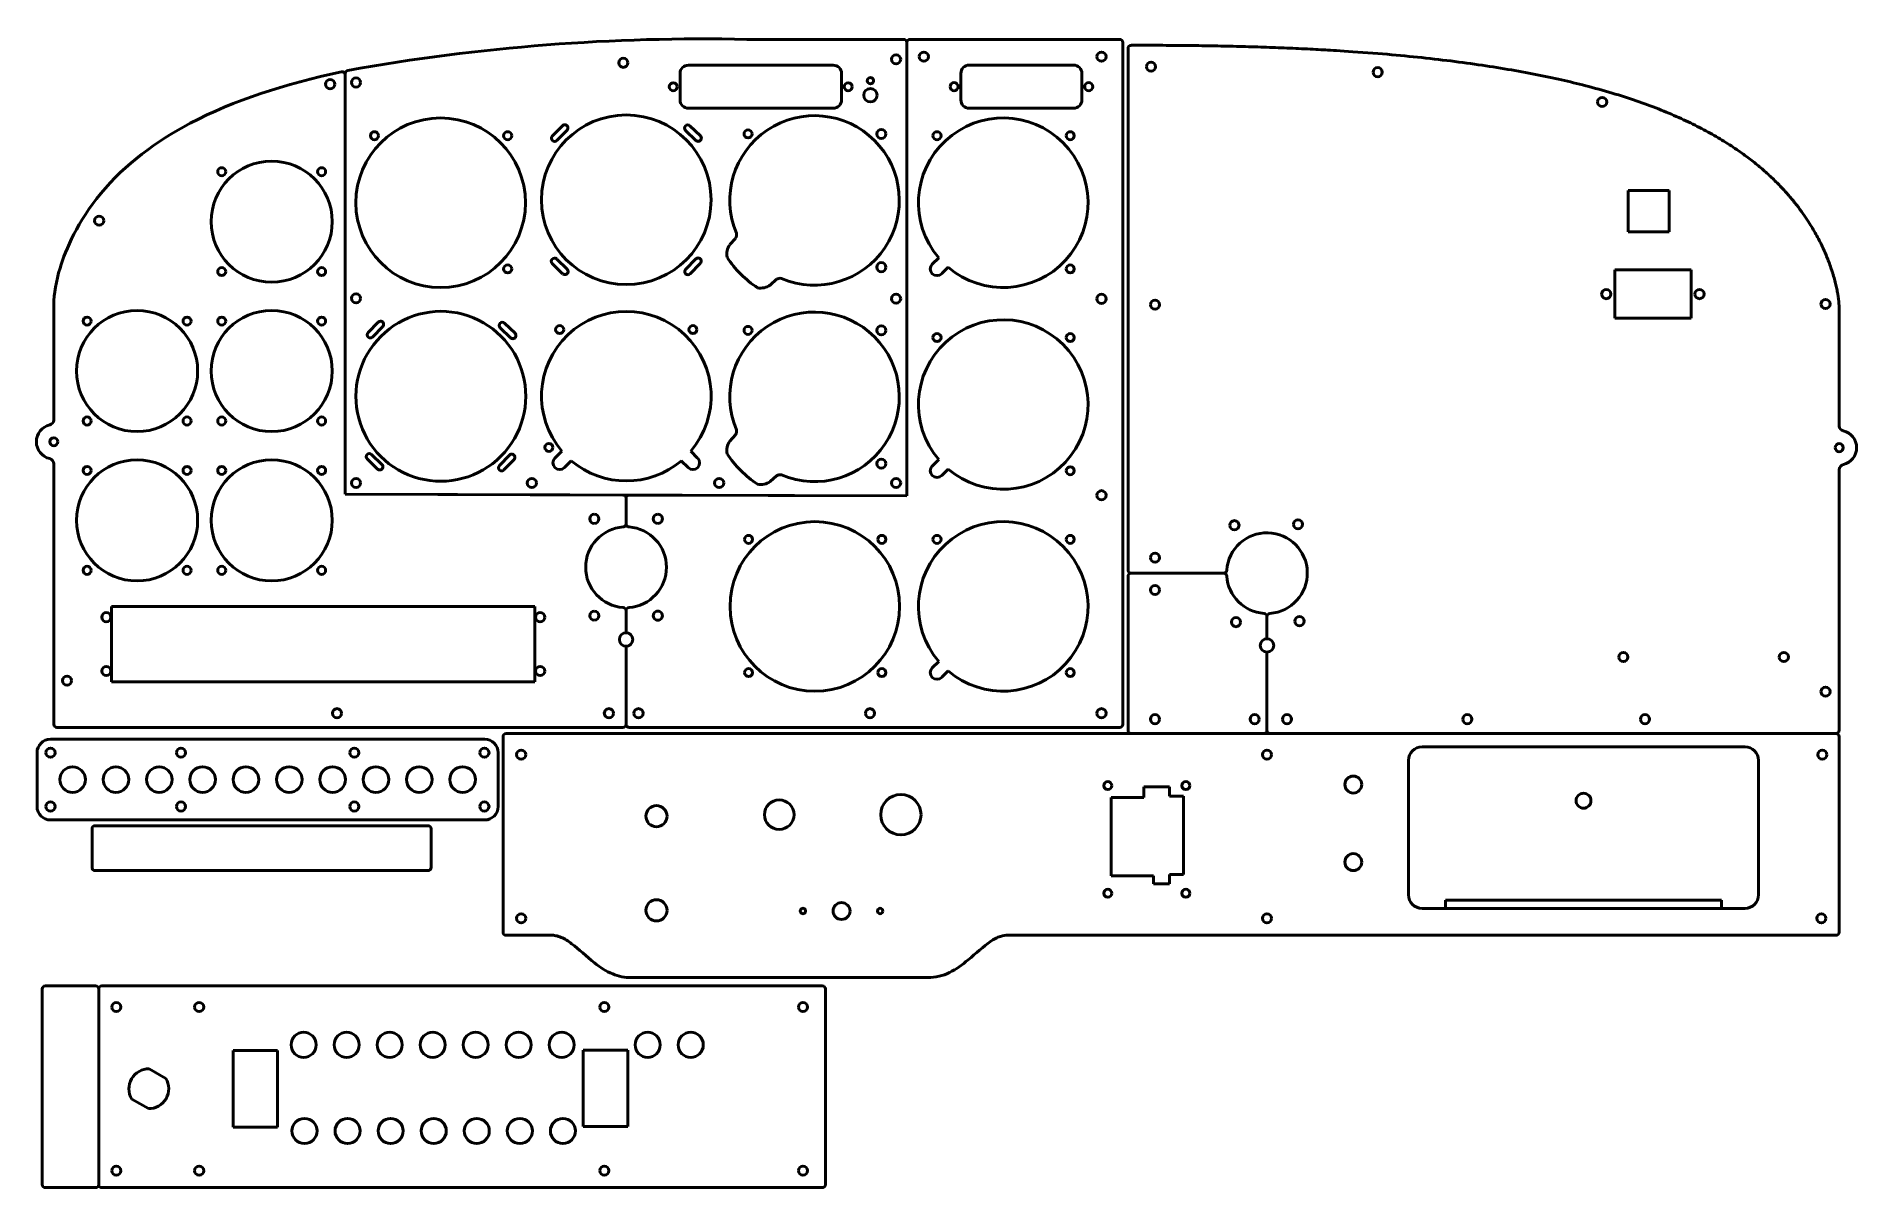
# Model space of a CAD drawing. Header units: inches. Extents: x 0.1 to 33.9, y 0.5 to 21.9.
import ezdxf

# ---------------------------------------------------------------- set-up
doc = ezdxf.new("R2010")
doc.units = ezdxf.units.IN
doc.header["$LTSCALE"] = 0.75
doc.header["$MEASUREMENT"] = 0
doc.layers.add('Visible', color=7, linetype='Continuous', lineweight=50)

msp = doc.modelspace()

# ---------------------------------------------------------------- linework, layer by layer
at = {"layer": 'Visible', "extrusion": (0, 1, 0)}
for p, q in [((13.264, 21.806), (16.175, 21.806)), ((16.235, 21.747), (16.235, 13.326)), ((16.235, 21.747), (16.235, 13.326)), ((20.189, 21.806), (16.294, 21.806)), ((20.248, 9.079), (20.248, 21.747)), ((20.679, 21.696), (20.402, 21.696)), ((14.865, 21.326), (12.177, 21.326)), ((17.394, 21.327), (19.332, 21.327)), ((20.343, 21.636), (20.343, 11.947)), ((5.803, 13.354), (5.803, 21.171)), ((5.803, 21.146), (5.803, 13.354)), ((12.021, 21.17), (12.021, 20.682)), ((15.021, 20.682), (15.021, 21.17)), ((17.238, 20.683), (17.238, 21.171)), ((19.488, 21.171), (19.488, 20.683)), ((12.177, 20.526), (14.865, 20.526)), ((19.332, 20.527), (17.394, 20.527)), ((9.837, 20.202), (9.649, 20.008)), ((9.735, 19.926), (9.922, 20.119)), ((12.123, 20.115), (12.316, 19.927)), ((12.399, 20.012), (12.205, 20.2)), ((29.631, 18.995), (30.398, 18.995)), ((29.631, 18.228), (29.631, 18.995)), ((30.398, 18.995), (30.398, 18.228)), ((13.053, 18.109), (12.945, 17.992)), ((30.398, 18.228), (29.631, 18.228)), ((9.648, 17.64), (9.841, 17.452)), ((9.924, 17.538), (9.73, 17.725)), ((12.312, 17.727), (12.124, 17.533)), ((12.209, 17.451), (12.397, 17.644)), ((16.706, 17.629), (16.827, 17.75)), ((13.696, 17.24), (13.814, 17.348)), ((17.003, 17.573), (16.883, 17.453)), ((29.383, 16.625), (29.383, 17.521)), ((29.383, 17.521), (30.801, 17.521)), ((30.801, 17.521), (30.801, 16.625)), ((0.389, 14.732), (0.389, 16.873)), ((30.801, 16.625), (29.383, 16.625)), ((33.554, 14.621), (33.554, 16.763)), ((6.414, 16.552), (6.226, 16.358)), ((6.312, 16.275), (6.499, 16.469)), ((8.679, 16.449), (8.873, 16.261)), ((8.956, 16.347), (8.762, 16.534)), ((13.053, 14.459), (12.945, 14.342)), ((0.389, 9.079), (0.389, 13.92)), ((6.209, 14.01), (6.403, 13.823)), ((6.485, 13.908), (6.292, 14.096)), ((8.853, 14.081), (8.665, 13.888)), ((8.75, 13.805), (8.938, 13.999)), ((9.825, 14.154), (9.698, 14.027)), ((9.875, 13.85), (10.002, 13.978)), ((12.045, 13.978), (12.173, 13.85)), ((12.349, 14.027), (12.222, 14.154)), ((16.706, 13.879), (16.827, 14)), ((13.696, 13.59), (13.814, 13.698)), ((17.003, 13.823), (16.883, 13.703)), ((33.554, 8.969), (33.554, 13.81)), ((5.803, 13.354), (10.96, 13.34)), ((16.235, 13.326), (5.803, 13.354)), ((11.019, 13.281), (11.019, 12.805)), ((11.019, 13.281), (11.019, 12.805)), ((16.235, 13.326), (11.078, 13.34)), ((20.402, 11.888), (22.117, 11.888)), ((20.402, 11.888), (22.117, 11.888)), ((20.343, 8.969), (20.343, 11.829)), ((9.324, 11.269), (1.459, 11.269)), ((1.459, 11.269), (1.459, 9.871)), ((9.324, 9.871), (9.324, 11.269)), ((11.019, 11.191), (11.019, 10.781)), ((11.019, 11.191), (11.019, 10.781)), ((22.924, 11.081), (22.924, 10.67)), ((22.924, 11.081), (22.924, 10.67)), ((11.019, 10.531), (11.019, 9.079)), ((11.019, 10.531), (11.019, 9.079)), ((16.706, 10.129), (16.827, 10.25)), ((22.924, 10.42), (22.924, 8.969)), ((22.924, 10.42), (22.924, 8.969)), ((1.459, 9.871), (9.324, 9.871)), ((17.003, 10.073), (16.883, 9.953)), ((10.96, 9.02), (0.448, 9.02)), ((8.734, 5.219), (8.734, 8.851)), ((8.793, 8.91), (33.495, 8.91)), ((11.078, 9.02), (20.189, 9.02)), ((22.865, 8.91), (20.402, 8.91)), ((22.983, 8.91), (33.495, 8.91)), ((33.554, 8.851), (33.554, 5.219)), ((31.804, 8.66), (25.804, 8.66)), ((31.804, 8.66), (25.804, 8.66)), ((25.554, 8.41), (25.554, 5.91)), ((25.554, 8.41), (25.554, 5.91)), ((32.054, 5.91), (32.054, 8.41)), ((32.054, 5.91), (32.054, 8.41)), ((21.116, 7.916), (20.634, 7.916)), ((20.634, 7.916), (20.634, 7.721)), ((21.116, 7.743), (21.116, 7.916)), ((20.634, 7.721), (20.028, 7.721)), ((20.028, 7.721), (20.028, 6.265)), ((21.372, 7.743), (21.116, 7.743)), ((21.372, 6.287), (21.372, 7.743)), ((20.028, 6.265), (20.815, 6.265)), ((20.815, 6.265), (20.815, 6.115)), ((20.815, 6.115), (21.116, 6.115)), ((21.116, 6.115), (21.116, 6.287)), ((21.116, 6.287), (21.372, 6.287)), ((26.241, 5.81), (31.366, 5.81)), ((26.241, 5.66), (26.241, 5.81)), ((31.366, 5.81), (31.366, 5.66)), ((25.804, 5.66), (26.241, 5.66)), ((25.804, 5.66), (31.804, 5.66)), ((31.366, 5.66), (31.804, 5.66)), ((9.621, 5.16), (8.793, 5.16)), ((33.495, 5.16), (18.116, 5.16)), ((0.173, 4.163), (0.173, 0.531)), ((1.164, 4.222), (0.232, 4.222)), ((1.223, 0.531), (1.223, 4.163)), ((1.223, 4.163), (1.223, 0.531)), ((14.664, 4.222), (1.282, 4.222)), ((16.623, 4.373), (11.115, 4.373)), ((14.723, 0.531), (14.723, 4.163)), ((3.718, 3.018), (4.547, 3.018)), ((3.718, 1.598), (3.718, 3.018)), ((4.547, 3.018), (4.547, 1.598)), ((10.225, 3.026), (11.054, 3.026)), ((10.225, 1.606), (10.225, 3.026)), ((11.054, 3.026), (11.054, 1.606)), ((2.162, 2.68), (2.47, 2.502)), ((2.145, 1.939), (1.837, 2.116)), ((4.547, 1.598), (3.718, 1.598)), ((11.054, 1.606), (10.225, 1.606)), ((0.232, 0.472), (1.164, 0.472)), ((1.282, 0.472), (14.664, 0.472))]:
    msp.add_line(p, q, dxfattribs=at)
at = {"layer": 'Visible', "extrusion": (-1e-16, -1, 0)}
for p, q in [((8.393, 8.803), (0.328, 8.803)), ((0.078, 8.553), (0.078, 7.553)), ((8.643, 7.553), (8.643, 8.553)), ((0.328, 7.303), (8.393, 7.303))]:
    msp.add_line(p, q, dxfattribs=at)
at = {"layer": 'Visible', "extrusion": (3.45e-14, -1, 0)}
for p, q in [((1.099, 6.421), (1.099, 7.137)), ((1.158, 7.196), (7.34, 7.196)), ((7.399, 7.137), (7.399, 6.421)), ((7.34, 6.362), (1.158, 6.362))]:
    msp.add_line(p, q, dxfattribs=at)
at = {"layer": 'Visible'}
for centre, radius in [((10.967, 21.371), 0.085), ((16.035, 21.436), 0.085), ((5.522, 20.974), 0.085), ((6.004, 21.004), 0.085), ((11.896, 20.926), 0.075), ((15.146, 20.926), 0.075), ((15.558, 21.038), 0.0591), ((15.558, 20.768), 0.125), ((7.575, 18.771), 1.575), ((11.023, 18.826), 1.575), ((6.345, 20.016), 0.075), ((8.82, 20.016), 0.075), ((13.285, 20.049), 0.075), ((15.76, 20.049), 0.085), ((4.436, 18.419), 1.125), ((3.508, 19.347), 0.075), ((5.364, 19.347), 0.075), ((1.232, 18.436), 0.085), ((8.82, 17.541), 0.075), ((15.76, 17.574), 0.085), ((3.508, 17.491), 0.075), ((5.364, 17.491), 0.075), ((6.004, 16.995), 0.085), ((16.035, 16.988), 0.085), ((1.936, 15.644), 1.125), ((1.008, 16.572), 0.075), ((2.864, 16.572), 0.075), ((4.436, 15.644), 1.125), ((3.508, 16.572), 0.075), ((5.364, 16.572), 0.075), ((9.786, 16.414), 0.075), ((12.261, 16.414), 0.075), ((13.285, 16.399), 0.075), ((15.76, 16.399), 0.085), ((1.008, 14.716), 0.075), ((2.864, 14.716), 0.075), ((3.508, 14.716), 0.075), ((5.364, 14.716), 0.075), ((0.389, 14.33), 0.075), ((9.585, 14.225), 0.075), ((1.936, 12.869), 1.125), ((1.008, 13.797), 0.075), ((2.864, 13.797), 0.075), ((4.436, 12.869), 1.125), ((3.508, 13.797), 0.075), ((5.364, 13.797), 0.075), ((15.76, 13.924), 0.085), ((6.004, 13.564), 0.085), ((9.268, 13.564), 0.085), ((12.749, 13.564), 0.085), ((16.035, 13.564), 0.085), ((1.008, 11.941), 0.075), ((2.864, 11.941), 0.075), ((3.508, 11.941), 0.075), ((5.364, 11.941), 0.075), ((20.845, 11.576), 0.085), ((1.364, 11.07), 0.085), ((9.424, 11.07), 0.085), ((22.348, 10.979), 0.085), ((1.364, 10.07), 0.085), ((9.424, 10.07), 0.085), ((0.635, 9.892), 0.085), ((5.65, 9.286), 0.085), ((10.7, 9.286), 0.085), ((20.845, 9.176), 0.085), ((22.695, 9.176), 0.085), ((9.071, 8.516), 0.085), ((22.924, 8.516), 0.085), ((33.239, 8.515), 0.085), ((24.528, 7.96), 0.157), ((19.967, 7.941), 0.075), ((21.417, 7.941), 0.075), ((11.584, 7.373), 0.197), ((13.864, 7.401), 0.275), ((16.124, 7.401), 0.375), ((24.528, 6.52), 0.157), ((11.584, 5.623), 0.197), ((15.022, 5.611), 0.157), ((19.967, 5.941), 0.075), ((21.417, 5.941), 0.075), ((9.071, 5.476), 0.085), ((14.305, 5.611), 0.05), ((15.739, 5.611), 0.05), ((22.924, 5.476), 0.085), ((33.222, 5.476), 0.085)]:
    msp.add_circle(centre, radius, dxfattribs=at)
at = {"layer": 'Visible', "extrusion": (1e-16, 0, -1)}
for centre, radius in [((-16.55, 21.486), 0.085), ((-19.85, 21.486), 0.085), ((-20.77, 21.298), 0.085), ((-17.113, 20.927), 0.075), ((-19.613, 20.927), 0.075), ((-24.981, 21.196), 0.085), ((-29.151, 20.644), 0.085), ((-16.795, 20.016), 0.075), ((-19.27, 20.016), 0.075), ((-19.27, 17.541), 0.075), ((-19.85, 16.986), 0.085), ((-20.845, 16.876), 0.085), ((-29.226, 17.073), 0.085), ((-30.958, 17.073), 0.085), ((-33.3, 16.888), 0.085), ((-16.795, 16.266), 0.075), ((-19.27, 16.266), 0.075), ((-33.554, 14.22), 0.075), ((-19.27, 13.791), 0.075), ((-19.85, 13.336), 0.085), ((-22.32, 12.779), 0.085), ((-23.5, 12.797), 0.085), ((-14.525, 11.271), 1.575), ((-13.295, 12.516), 0.075), ((-15.77, 12.516), 0.075), ((-16.795, 12.516), 0.075), ((-19.27, 12.516), 0.075), ((-20.845, 12.176), 0.085), ((-23.528, 10.997), 0.085), ((-29.545, 10.33), 0.085), ((-32.525, 10.33), 0.085), ((-13.295, 10.041), 0.075), ((-15.77, 10.041), 0.075), ((-19.27, 10.041), 0.075), ((-33.3, 9.688), 0.085), ((-11.25, 9.286), 0.085), ((-15.55, 9.286), 0.085), ((-19.85, 9.286), 0.085), ((-23.295, 9.176), 0.085), ((-26.645, 9.176), 0.085), ((-29.945, 9.176), 0.085), ((-28.804, 7.66), 0.138), ((-1.549, 3.826), 0.085), ((-3.089, 3.826), 0.085), ((-10.615, 3.827), 0.085), ((-14.305, 3.827), 0.085), ((-5.03, 3.125), 0.233), ((-5.829, 3.125), 0.233), ((-6.628, 3.125), 0.233), ((-7.427, 3.125), 0.233), ((-8.225, 3.125), 0.233), ((-9.024, 3.125), 0.233), ((-9.823, 3.125), 0.233), ((-11.421, 3.125), 0.233), ((-12.22, 3.125), 0.233), ((-5.046, 1.524), 0.233), ((-5.846, 1.524), 0.233), ((-6.646, 1.524), 0.233), ((-7.446, 1.524), 0.233), ((-8.246, 1.524), 0.233), ((-9.046, 1.524), 0.233), ((-9.846, 1.524), 0.233), ((-1.549, 0.786), 0.085), ((-3.089, 0.786), 0.085), ((-10.615, 0.787), 0.085), ((-14.305, 0.787), 0.085)]:
    msp.add_circle(centre, radius, dxfattribs=at)
at = {"layer": 'Visible', "extrusion": (-1e-16, 0, -1)}
for centre, radius in [((-0.328, 8.553), 0.085), ((-2.751, 8.553), 0.085), ((-5.971, 8.553), 0.085), ((-8.388, 8.553), 0.085), ((-0.738, 8.053), 0.237), ((-1.543, 8.053), 0.237), ((-2.348, 8.053), 0.237), ((-3.153, 8.053), 0.238), ((-3.958, 8.053), 0.238), ((-4.763, 8.053), 0.238), ((-5.568, 8.053), 0.238), ((-6.373, 8.053), 0.238), ((-7.178, 8.053), 0.238), ((-7.983, 8.053), 0.238), ((-0.328, 7.553), 0.085), ((-2.751, 7.553), 0.085), ((-5.971, 7.553), 0.085), ((-8.388, 7.553), 0.085)]:
    msp.add_circle(centre, radius, dxfattribs=at)
at = {"layer": 'Visible', "extrusion": (1e-16, 0, -1)}
for centre, radius, start, end in [((-12.432, -15.436), 37.251, 79.8228, 91.2801), ((-16.175, 21.747), 0.0591, 90, 180), ((-16.294, 21.747), 0.0591, 0, 90), ((-20.189, 21.747), 0.0591, 90, 180), ((-20.402, 21.636), 0.0591, 0, 90), ((-17.394, 21.171), 0.156, 360, 90), ((-19.332, 21.171), 0.156, 90, 180), ((-5.744, 21.146), 0.0591, 77.8794, 180), ((-5.862, 21.171), 0.0591, 0, 78.2755), ((-17.394, 20.683), 0.156, 270, 360), ((-19.332, 20.683), 0.156, 180, 270), ((-18.025, 18.771), 1.575, 319.5521, 310.4479), ((-12.947, 18.175), 0.125, 166.6474, 211.6474), ((-16.795, 17.541), 0.125, 225, 45), ((-13.879, 17.242), 0.125, 58.3987, 103.3987), ((-18.025, 15.021), 1.575, 319.5521, 310.4479), ((-0.389, 14.33), 0.323, 283.6817, 76.3726), ((-12.947, 14.525), 0.125, 166.6474, 211.6474), ((-33.654, 14.63), 0.1, 283.6274, 354.8912), ((-16.795, 13.791), 0.125, 225, 45), ((-33.654, 13.809), 0.1, 0.7015, 76.3183), ((-13.879, 13.592), 0.125, 58.3987, 103.3987), ((-10.96, 13.281), 0.0591, 90.1561, 180), ((-11.078, 13.281), 0.0591, 0, 90.1561), ((-11.609, 12.898), 0.085, 269.7918, 89.7958), ((-11.609, 12.898), 0.085, 89.7918, 269.7958), ((-18.025, 11.271), 1.575, 319.5521, 310.4479), ((-10.96, 12.805), 0.0591, 180, 265.8141), ((-11.078, 12.805), 0.0591, 274.1859, 0), ((-11.019, 11.998), 0.75, 94.1859, 265.8141), ((-22.924, 11.888), 0.75, 4.1859, 265.8141), ((-20.402, 11.947), 0.0591, 270, 360), ((-20.402, 11.829), 0.0591, 0, 90), ((-22.117, 11.947), 0.0591, 184.1859, 270), ((-22.117, 11.829), 0.0591, 90, 175.8141), ((-10.96, 11.191), 0.0591, 94.1859, 180), ((-11.078, 11.191), 0.0591, 0, 85.8141), ((-11.609, 11.098), 0.085, 269.9975, 90.0015), ((-11.609, 11.098), 0.085, 89.9975, 270.0015), ((-22.865, 11.081), 0.0591, 94.1859, 180), ((-22.983, 11.081), 0.0591, 360, 85.8141), ((-11.019, 10.656), 0.125, 90, 270), ((-22.924, 10.545), 0.125, 90, 270), ((-16.795, 10.041), 0.125, 225, 45), ((-0.448, 9.079), 0.0591, 270, 360), ((-8.793, 8.851), 0.0591, 0, 90), ((-10.96, 9.079), 0.0591, 180, 270), ((-11.078, 9.079), 0.0591, 270, 0), ((-20.189, 9.079), 0.0591, 180, 270), ((-20.402, 8.969), 0.0591, 270, 360), ((-22.865, 8.969), 0.0591, 180, 270), ((-22.983, 8.969), 0.0591, 270, 360), ((-33.495, 8.969), 0.0591, 180, 270), ((-33.495, 8.851), 0.0591, 90, 180), ((-8.793, 5.219), 0.0591, 270, 0), ((-33.495, 5.219), 0.0591, 180, 270), ((-0.232, 4.163), 0.0591, 0, 90), ((-1.164, 4.163), 0.0591, 90, 180), ((-1.282, 4.163), 0.0591, 0, 90), ((-14.664, 4.163), 0.0591, 90, 180), ((-2.154, 2.309), 0.37, 328.6231, 91.3769), ((-2.154, 2.309), 0.37, 148.6231, 271.3769), ((-0.232, 0.531), 0.0591, 270, 0), ((-1.164, 0.531), 0.0591, 180, 270), ((-1.282, 0.531), 0.0591, 270, 0), ((-14.664, 0.531), 0.0591, 180, 270)]:
    msp.add_arc(centre, radius, start, end, dxfattribs=at)
at = {"layer": 'Visible'}
for centre, radius, start, end in [((12.177, 21.17), 0.156, 90, 180), ((14.865, 21.17), 0.156, 0, 90), ((12.177, 20.682), 0.156, 180, 270), ((14.865, 20.682), 0.156, 270, 0), ((14.52, 18.814), 1.575, 247.1363, 202.8176), ((9.692, 19.967), 0.0593, 135.9093, 315.9093), ((9.88, 20.161), 0.0593, 315.9093, 135.9093), ((12.164, 20.158), 0.0593, 45.9093, 225.9093), ((12.358, 19.97), 0.0593, 225.9093, 45.9093), ((13.202, 17.814), 0.312, 145.3898, 190.3898), ((9.689, 17.683), 0.0593, 45.9093, 225.9093), ((12.355, 17.686), 0.0593, 315.9093, 135.9093), ((14.52, 18.814), 1.938, 213.0279, 236.926), ((9.883, 17.495), 0.0593, 225.9093, 45.9093), ((12.167, 17.492), 0.0593, 135.9093, 315.9093), ((13.519, 17.497), 0.312, 259.5641, 304.5641), ((6.457, 16.51), 0.0593, 315.9093, 135.9093), ((7.582, 15.178), 1.575, 314.8175, 135.1825), ((11.024, 15.176), 1.575, 319.5524, 220.4479), ((14.52, 15.164), 1.575, 247.1363, 202.8176), ((7.575, 15.171), 1.575, 134.8175, 315.1825), ((6.269, 16.317), 0.0593, 135.9093, 315.9093), ((8.721, 16.492), 0.0593, 45.9093, 225.9093), ((8.914, 16.304), 0.0593, 225.9093, 45.9093), ((0.289, 14.741), 0.1, 283.6274, 354.8912), ((13.202, 14.164), 0.312, 145.3898, 190.3898), ((33.554, 14.22), 0.323, 283.6818, 76.3726), ((0.289, 13.919), 0.1, 0.7014, 76.3183), ((6.25, 14.053), 0.0593, 45.9093, 225.9093), ((6.444, 13.865), 0.0593, 225.9093, 45.9093), ((8.708, 13.846), 0.0593, 135.9093, 315.9093), ((8.895, 14.04), 0.0593, 315.9093, 135.9093), ((9.786, 13.939), 0.125, 135, 315), ((11.024, 15.176), 1.575, 229.5521, 310.4482), ((12.261, 13.939), 0.125, 225.0003, 45.0003), ((14.52, 15.164), 1.938, 213.0279, 236.926), ((13.519, 13.847), 0.312, 259.5641, 304.5641), ((10.428, 12.898), 0.085, 89.7969, 269.7929), ((10.428, 12.898), 0.085, 269.7969, 89.7929), ((11.019, 11.998), 0.75, 94.1859, 265.8141), ((22.924, 11.888), 0.75, 184.1859, 265.8141), ((10.429, 11.098), 0.085, 89.7992, 269.7951), ((10.429, 11.098), 0.085, 269.7991, 89.7952), ((11.019, 10.656), 0.125, 90, 270), ((22.924, 10.545), 0.125, 90, 270), ((0.328, 8.553), 0.25, 90, 180), ((8.393, 8.553), 0.25, 360, 90), ((25.804, 8.41), 0.25, 90, 180), ((25.804, 8.41), 0.25, 90, 180), ((31.804, 8.41), 0.25, 0, 90), ((31.804, 8.41), 0.25, 0, 90), ((0.328, 7.553), 0.25, 180, 270), ((8.393, 7.553), 0.25, 270, 0), ((25.804, 5.91), 0.25, 180, 270), ((25.804, 5.91), 0.25, 180, 270), ((31.804, 5.91), 0.25, 270, 0), ((31.804, 5.91), 0.25, 270, 0)]:
    msp.add_arc(centre, radius, start, end, dxfattribs=at)
at = {"layer": 'Visible', "extrusion": (-1e-16, 0, -1)}
for centre, start, end in [((-1.158, 7.137), 360, 90), ((-7.34, 7.137), 90, 180), ((-1.158, 6.421), 270, 360), ((-7.34, 6.421), 180, 270)]:
    msp.add_arc(centre, 0.0591, start, end, dxfattribs=at)
at = {"layer": 'Visible'}
msp.add_open_spline([(33.554, 16.763), (33.554, 16.924), (33.51, 17.287), (33.315, 17.955), (32.74, 19.034), (31.053, 20.412), (28.311, 21.266), (25.044, 21.617), (22.239, 21.696), (20.679, 21.696)], degree=5, dxfattribs=at)
for points, knots in [([(0.389, 16.873), (0.389, 17.08), (0.432, 17.317), (0.612, 17.91), (0.83, 18.418), (1.717, 19.491), (2.292, 19.914), (3.73, 20.672), (4.68, 20.978), (5.731, 21.204)], [0, 0, 0, 0, 1.575264, 1.575264, 3.89778, 3.89778, 6.350692, 6.350692, 9.47174, 9.47174, 9.47174, 9.47174]), ([(11.115, 4.373), (10.995, 4.373), (10.882, 4.396), (10.648, 4.492), (10.537, 4.566), (10.283, 4.766), (10.145, 4.9), (9.943, 5.052), (9.878, 5.094), (9.78, 5.135), (9.749, 5.146), (9.684, 5.159), (9.653, 5.162), (9.621, 5.16)], [0, 0, 0, 0, 0.917639, 0.917639, 1.926746, 1.926746, 3.392472, 3.392472, 4.093017, 4.093017, 4.419465, 4.419465, 4.727909, 4.727909, 4.727909, 4.727909]), ([(18.116, 5.16), (18.068, 5.162), (18.02, 5.155), (17.912, 5.12), (17.85, 5.087), (17.655, 4.955), (17.519, 4.825), (17.264, 4.613), (17.151, 4.529), (16.964, 4.438), (16.9, 4.414), (16.763, 4.381), (16.694, 4.373), (16.623, 4.373)], [0, 0, 0, 0, 0.370899, 0.370899, 0.871376, 0.871376, 1.959697, 1.959697, 2.776335, 2.776335, 3.183729, 3.183729, 3.60247, 3.60247, 3.60247, 3.60247])]:
    msp.add_open_spline(points, degree=3, knots=knots, dxfattribs=at)

doc.saveas('drawing.dxf')
